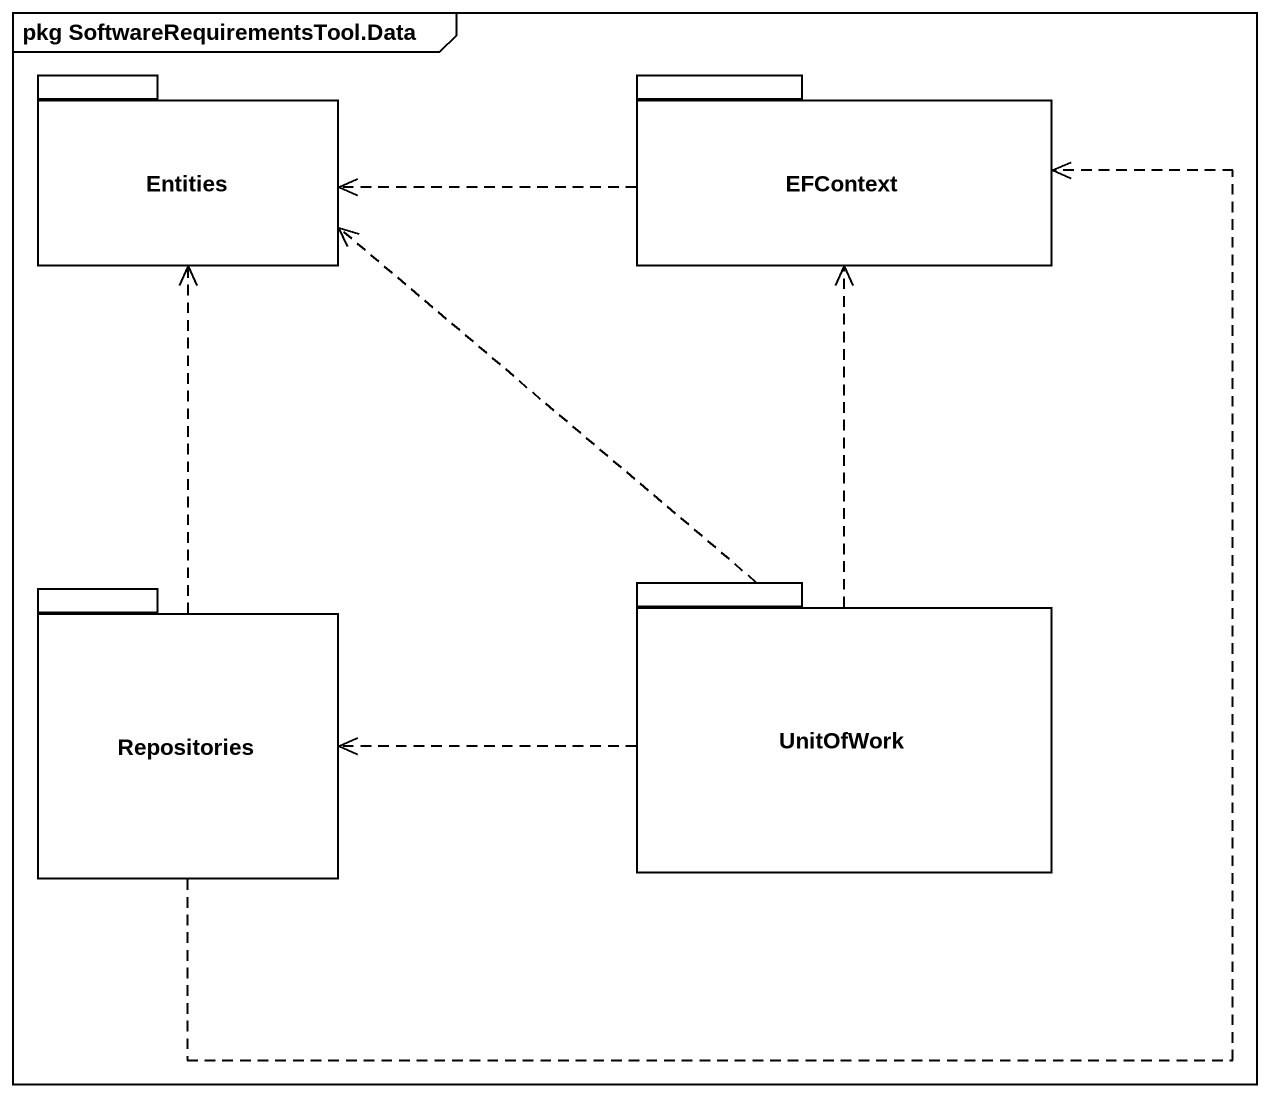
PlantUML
@startuml
mainframe pkg SoftwareRequirementsTool.Data
package Entities {
}
package EFContext {
}
package Repositories {
}
package UnitOfWork {
}
EFContext .left.> Entities
Repositories .up.> Entities
Repositories .up.> EFContext
UnitOfWork .up.> Entities
UnitOfWork .up.> EFContext
UnitOfWork .left.> Repositories
@enduml
